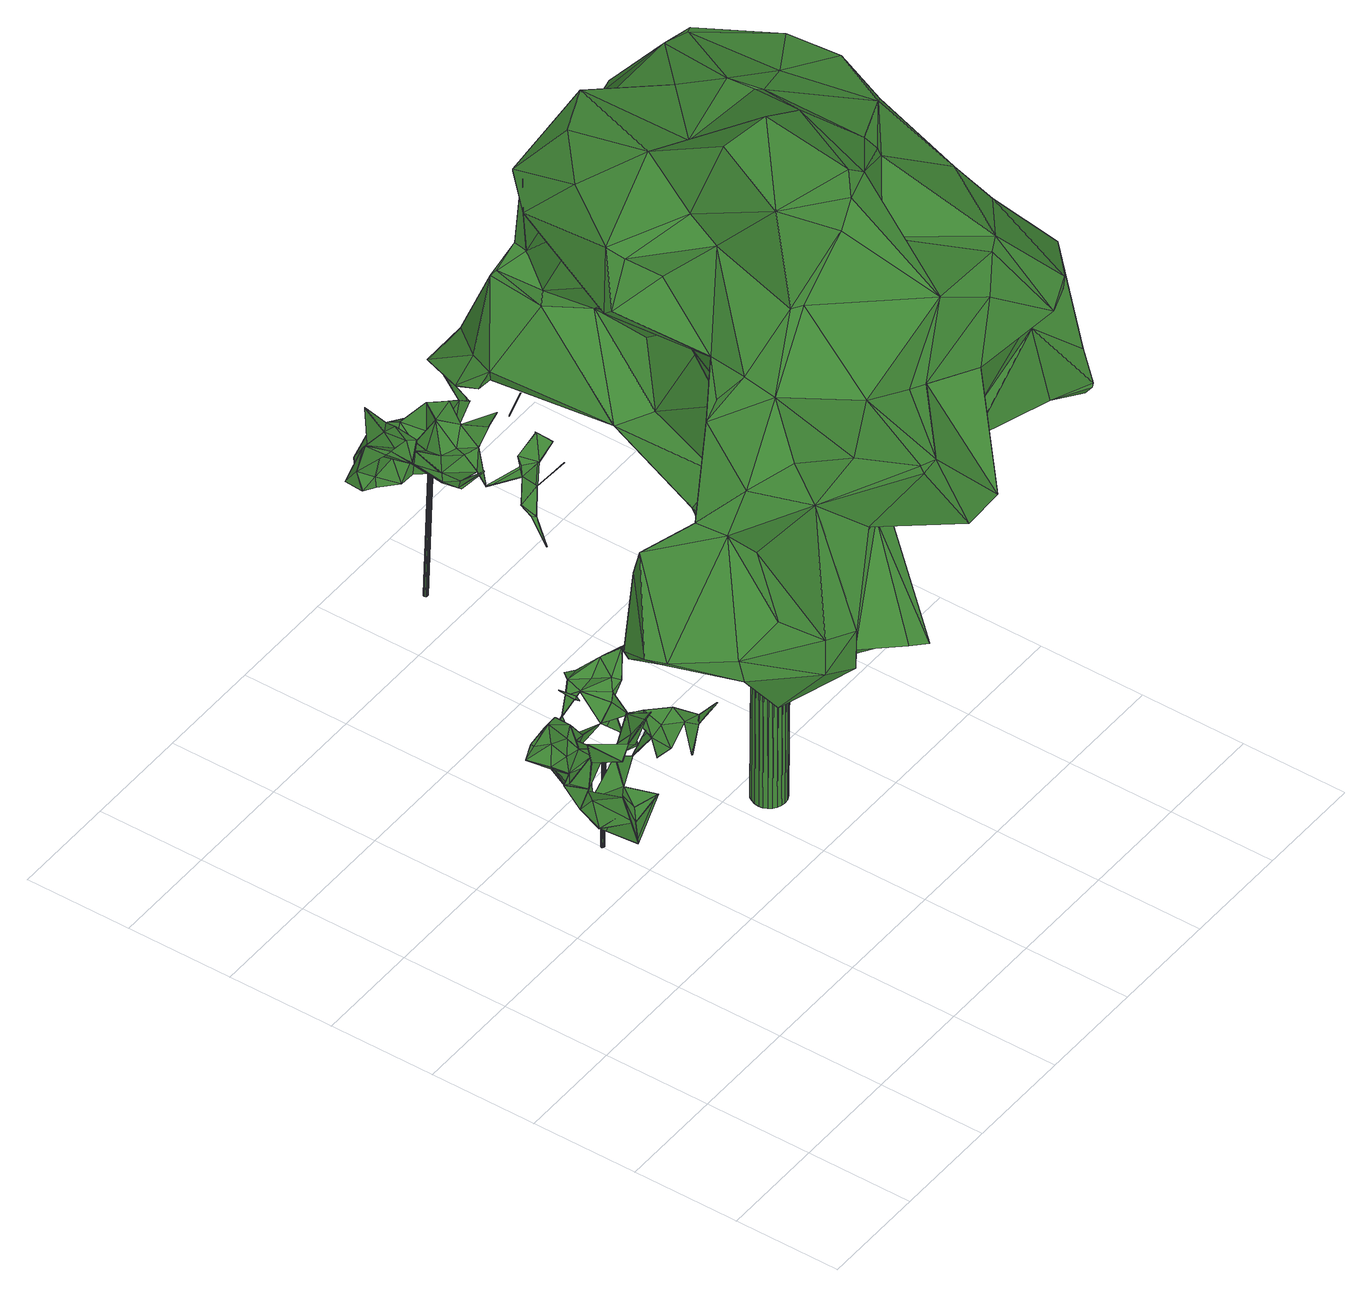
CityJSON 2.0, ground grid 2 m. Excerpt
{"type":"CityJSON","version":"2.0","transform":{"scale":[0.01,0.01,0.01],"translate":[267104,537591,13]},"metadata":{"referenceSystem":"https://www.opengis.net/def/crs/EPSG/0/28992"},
"CityObjects":{
"tree1":{"type":"SolitaryVegetationObject","attributes":{"gtid":545,"crown_width_m":3.16,"crown_median_z":15.58,"crown_r50_m":0.18,"crown_porosity":0.929,"trunk_H_m":1.99,"trunk_DBH_m":0.0574,"trunk_radius_m":0.0287,"trunk_base_height_m":13.59,"original_gtid":"616"},"geometry":[{"type":"MultiSurface","lod":"3","boundaries":[[[0,1,2]],[[3,4,5]],[[4,6,5]],[[7,8,9]],[[10,11,12]],[[13,14,15]],[[16,17,18]],[[19,20,21]],[[15,22,7]],[[23,24,25]],[[26,27,28]],[[29,30,31]],[[32,30,29]],[[33,34,28]],[[35,28,34]],[[35,36,37]],[[38,39,40]],[[39,41,40]],[[42,43,44]],[[37,28,35]],[[45,23,25]],[[32,29,31]],[[11,46,47]],[[48,49,50]],[[51,52,53]],[[54,22,14]],[[15,14,22]],[[55,22,56]],[[23,57,58]],[[34,57,23]],[[59,9,8]],[[59,32,9]],[[55,7,22]],[[5,6,60]],[[61,62,63]],[[64,65,66]],[[67,10,12]],[[38,68,39]],[[69,70,71]],[[42,44,72]],[[73,74,75]],[[76,77,69]],[[69,77,78]],[[79,80,81]],[[68,38,82]],[[72,49,42]],[[83,84,85]],[[75,40,41]],[[8,86,70]],[[82,87,68]],[[88,63,89]],[[90,91,92]],[[40,93,38]],[[94,95,96]],[[9,32,97]],[[98,42,99]],[[98,43,42]],[[16,18,100]],[[101,102,103]],[[101,93,102]],[[104,105,106]],[[107,104,106]],[[108,109,110]],[[2,1,111]],[[112,111,1]],[[113,114,115]],[[116,117,75]],[[95,118,119]],[[120,121,68]],[[122,123,124]],[[43,125,126]],[[85,126,83]],[[69,10,76]],[[3,127,128]],[[75,41,116]],[[91,90,66]],[[129,24,58]],[[90,80,130]],[[13,17,14]],[[85,131,110]],[[8,70,59]],[[132,53,133]],[[61,63,134]],[[39,68,41]],[[135,116,136]],[[41,136,116]],[[27,33,28]],[[42,137,138]],[[108,110,131]],[[139,140,141]],[[142,1,143]],[[144,145,146]],[[7,55,8]],[[94,147,95]],[[141,148,82]],[[105,149,106]],[[96,150,94]],[[83,151,40]],[[12,119,152]],[[100,153,16]],[[73,146,145]],[[146,73,154]],[[33,27,26]],[[96,155,150]],[[36,156,37]],[[68,121,41]],[[31,97,32]],[[31,30,97]],[[157,158,19]],[[110,126,85]],[[30,59,97]],[[32,59,30]],[[124,77,159]],[[13,77,124]],[[159,160,124]],[[11,10,161]],[[8,55,86]],[[45,156,36]],[[60,101,103]],[[76,10,67]],[[25,24,64]],[[41,121,136]],[[162,67,152]],[[163,164,165]],[[163,165,166]],[[110,109,43]],[[23,58,24]],[[167,133,53]],[[15,77,13]],[[133,168,169]],[[133,169,132]],[[19,170,20]],[[144,171,51]],[[94,40,151]],[[107,106,149]],[[148,141,140]],[[172,104,173]],[[166,124,123]],[[59,69,97]],[[144,19,158]],[[174,133,175]],[[26,34,33]],[[176,161,177]],[[54,161,71]],[[53,19,167]],[[141,82,139]],[[178,64,179]],[[139,5,140]],[[180,178,181]],[[12,164,163]],[[11,164,12]],[[182,183,52]],[[81,167,19]],[[184,185,117]],[[185,184,186]],[[187,188,11]],[[189,188,187]],[[11,188,164]],[[112,1,142]],[[144,51,53]],[[190,191,192]],[[191,190,108]],[[75,83,40]],[[44,190,72]],[[191,108,193]],[[186,94,194]],[[195,196,90]],[[90,196,113]],[[122,138,137]],[[128,4,3]],[[197,198,199]],[[200,83,75]],[[164,48,50]],[[147,94,151]],[[99,151,98]],[[147,151,99]],[[186,40,94]],[[64,66,90]],[[201,93,101]],[[38,93,128]],[[121,120,87]],[[200,84,83]],[[197,6,202]],[[166,176,177]],[[21,203,19]],[[42,118,99]],[[138,118,42]],[[99,118,147]],[[147,118,95]],[[56,86,55]],[[12,137,119]],[[12,163,137]],[[123,137,163]],[[144,183,171]],[[185,21,154]],[[45,57,28]],[[107,173,104]],[[107,172,173]],[[130,91,90]],[[192,72,190]],[[49,72,192]],[[73,145,74]],[[83,126,151]],[[164,50,204]],[[116,135,117]],[[184,117,135]],[[126,125,98]],[[171,183,182]],[[98,125,43]],[[205,204,192]],[[14,18,54]],[[14,153,18]],[[60,0,2]],[[129,58,143]],[[206,207,74]],[[128,208,4]],[[200,75,207]],[[74,207,75]],[[96,95,48]],[[96,48,164]],[[205,155,204]],[[7,78,15]],[[77,15,78]],[[9,78,7]],[[203,209,79]],[[168,174,169]],[[133,174,168]],[[81,80,115]],[[199,150,155]],[[114,175,167]],[[148,135,82]],[[200,207,84]],[[54,18,17]],[[199,155,205]],[[138,119,118]],[[93,103,128]],[[201,60,103]],[[93,201,103]],[[66,65,210]],[[181,142,180]],[[152,138,122]],[[78,9,69]],[[69,9,97]],[[53,170,19]],[[128,127,38]],[[59,70,69]],[[54,56,22]],[[16,14,17]],[[210,211,66]],[[129,66,211]],[[129,211,210]],[[161,17,177]],[[177,17,13]],[[161,54,17]],[[204,50,192]],[[49,192,50]],[[158,89,144]],[[158,88,89]],[[212,213,181]],[[213,212,112]],[[5,127,3]],[[5,139,127]],[[108,131,193]],[[194,198,186]],[[214,157,215]],[[47,176,65]],[[53,19,144]],[[10,71,161]],[[77,162,159]],[[76,162,77]],[[123,122,137]],[[140,135,148]],[[216,127,139]],[[216,38,127]],[[69,71,10]],[[86,217,70]],[[40,102,93]],[[2,5,60]],[[11,218,187]],[[184,135,140]],[[47,210,164]],[[65,64,24]],[[122,124,160]],[[146,52,183]],[[130,92,91]],[[184,4,186]],[[186,102,40]],[[184,202,4]],[[4,202,6]],[[204,155,96]],[[129,1,0]],[[21,209,203]],[[189,187,218]],[[188,189,218]],[[43,126,110]],[[151,126,98]],[[109,190,44]],[[108,190,109]],[[109,44,43]],[[81,19,203]],[[214,158,157]],[[158,214,88]],[[113,115,80]],[[65,165,164]],[[176,165,65]],[[64,178,25]],[[180,25,178]],[[11,164,218]],[[11,47,164]],[[76,67,162]],[[188,218,164]],[[195,90,92]],[[195,92,196]],[[196,92,215]],[[128,103,102]],[[196,215,174]],[[154,117,185]],[[4,208,186]],[[139,38,216]],[[79,81,203]],[[192,197,205]],[[191,197,192]],[[102,186,208]],[[102,208,128]],[[154,21,146]],[[219,202,140]],[[140,5,219]],[[75,154,73]],[[140,202,184]],[[101,220,201]],[[60,220,101]],[[6,220,60]],[[61,134,193]],[[221,6,219]],[[191,193,134]],[[197,199,6]],[[6,199,205]],[[191,134,197]],[[220,0,201]],[[0,60,201]],[[221,0,220]],[[221,220,6]],[[38,139,82]],[[219,6,130]],[[146,20,170]],[[146,170,52]],[[94,150,194]],[[194,150,199]],[[23,45,34]],[[35,34,45]],[[138,152,119]],[[182,51,171]],[[204,96,164]],[[49,48,42]],[[167,175,133]],[[88,214,130]],[[92,130,214]],[[178,179,181]],[[113,175,114]],[[197,63,88]],[[47,129,210]],[[209,185,197]],[[12,152,67]],[[152,122,160]],[[152,160,162]],[[159,162,160]],[[35,45,36]],[[221,129,0]],[[37,156,28]],[[156,45,28]],[[124,222,13]],[[100,18,153]],[[166,222,124]],[[143,1,129]],[[111,66,129]],[[111,91,66]],[[215,157,132]],[[53,132,157]],[[179,212,181]],[[172,107,149]],[[172,149,104]],[[105,104,149]],[[90,113,80]],[[111,179,90]],[[179,64,90]],[[90,91,111]],[[215,92,214]],[[221,111,129]],[[221,219,2]],[[221,2,111]],[[219,80,79]],[[130,80,219]],[[5,2,219]],[[166,123,163]],[[185,209,21]],[[166,165,176]],[[154,75,117]],[[209,202,79]],[[219,79,202]],[[205,197,6]],[[209,6,202]],[[209,88,6]],[[209,197,88]],[[130,6,88]],[[213,112,181]],[[181,112,142]],[[111,112,212]],[[111,212,179]],[[89,62,223]],[[196,174,113]],[[132,169,174]],[[132,174,215]],[[114,167,115]],[[81,115,167]],[[89,63,62]],[[129,47,24]],[[47,65,24]],[[61,223,62]],[[16,153,14]],[[13,222,177]],[[166,177,222]],[[61,206,223]],[[206,61,84]],[[199,198,194]],[[223,145,89]],[[144,89,145]],[[206,145,223]],[[206,74,145]],[[157,19,53]],[[47,46,176]],[[65,164,210]],[[161,46,11]],[[161,176,46]],[[180,57,25]],[[25,57,45]],[[53,52,170]],[[51,182,52]],[[21,20,146]],[[26,28,57]],[[26,57,34]],[[58,57,180]],[[136,121,87]],[[68,87,120]],[[134,63,197]],[[71,70,217]],[[86,56,217]],[[54,71,217]],[[54,217,56]],[[42,48,137]],[[119,137,95]],[[48,95,137]],[[174,175,113]],[[136,87,135]],[[135,87,82]],[[142,143,180]],[[180,143,58]],[[207,206,84]],[[146,183,144]],[[185,198,197]],[[185,186,198]],[[84,131,85]],[[61,131,84]],[[193,131,61]],[[224,225,226]],[[224,226,227]],[[227,226,228]],[[227,228,229]],[[226,225,230]],[[226,230,228]],[[228,230,231]],[[228,231,229]],[[230,225,232]],[[230,232,231]],[[231,232,233]],[[231,233,229]],[[233,232,234]],[[233,234,229]],[[232,225,235]],[[232,235,234]],[[234,235,236]],[[234,236,229]],[[235,225,237]],[[235,237,236]],[[237,225,238]],[[237,238,236]],[[236,238,239]],[[236,239,229]],[[238,225,240]],[[238,240,239]],[[239,240,241]],[[239,241,229]],[[240,225,242]],[[240,242,241]],[[241,242,243]],[[241,243,229]],[[243,242,244]],[[243,244,229]],[[242,225,245]],[[242,245,244]],[[245,225,246]],[[245,246,244]],[[244,246,247]],[[244,247,229]],[[246,225,248]],[[246,248,247]],[[247,248,249]],[[247,249,229]],[[249,248,250]],[[249,250,229]],[[248,225,251]],[[248,251,250]],[[250,251,252]],[[250,252,229]],[[252,251,253]],[[252,253,229]],[[251,225,254]],[[251,254,253]],[[253,254,255]],[[253,255,229]],[[254,225,256]],[[254,256,255]],[[256,225,257]],[[256,257,255]],[[255,257,258]],[[255,258,229]],[[258,257,259]],[[258,259,229]],[[257,225,260]],[[257,260,259]],[[259,260,261]],[[259,261,229]],[[260,225,224]],[[260,224,261]],[[261,224,227]],[[261,227,229]]]}]},
"tree2":{"type":"SolitaryVegetationObject","attributes":{"gtid":180,"crown_width_m":10.28,"crown_median_z":23.11,"crown_r50_m":0.421,"crown_porosity":0.895,"trunk_H_m":9.46,"trunk_DBH_m":0.626,"trunk_radius_m":0.313,"trunk_base_height_m":13.65,"original_gtid":"199"},"geometry":[{"type":"Solid","lod":"3","boundaries":[[[[262,263,264]],[[265,266,267]],[[268,269,270]],[[271,272,273]],[[274,275,276]],[[277,278,279]],[[280,279,278]],[[281,282,283]],[[284,285,286]],[[287,288,289]],[[273,290,291]],[[283,292,293]],[[294,295,296]],[[297,298,299]],[[297,299,300]],[[301,302,303]],[[304,305,306]],[[307,305,304]],[[262,264,308]],[[287,309,310]],[[311,312,313]],[[314,315,316]],[[317,318,319]],[[320,321,322]],[[323,324,325]],[[326,272,271]],[[269,327,270]],[[328,329,330]],[[310,331,332]],[[333,334,335]],[[325,324,336]],[[337,338,339]],[[340,341,330]],[[342,343,344]],[[345,346,347]],[[348,349,350]],[[337,339,351]],[[352,353,354]],[[355,354,353]],[[294,322,356]],[[321,356,322]],[[338,357,358]],[[359,360,361]],[[362,363,364]],[[333,365,366]],[[310,288,287]],[[268,367,368]],[[369,370,371]],[[372,373,374]],[[375,349,376]],[[377,374,373]],[[378,379,380]],[[338,358,336]],[[301,290,302]],[[381,377,373]],[[318,382,383]],[[318,383,384]],[[385,386,387]],[[388,324,323]],[[389,311,327]],[[378,303,379]],[[270,327,311]],[[390,391,392]],[[393,394,395]],[[396,397,398]],[[399,380,400]],[[385,401,277]],[[402,281,283]],[[349,348,403]],[[347,404,405]],[[406,407,408]],[[406,408,409]],[[336,339,338]],[[410,339,336]],[[288,310,307]],[[263,266,265]],[[411,264,412]],[[413,340,414]],[[415,416,387]],[[342,314,343]],[[316,343,314]],[[354,284,286]],[[417,418,415]],[[286,285,266]],[[419,286,266]],[[312,420,421]],[[265,399,412]],[[403,422,423]],[[291,290,301]],[[366,423,422]],[[365,423,366]],[[267,403,424]],[[398,397,282]],[[323,425,388]],[[267,424,265]],[[399,265,424]],[[277,401,328]],[[348,350,399]],[[399,350,380]],[[323,426,425]],[[427,426,323]],[[332,307,310]],[[428,309,287]],[[429,430,273]],[[379,273,430]],[[431,432,433]],[[434,435,378]],[[434,378,375]],[[389,327,436]],[[320,295,437]],[[346,345,402]],[[346,402,283]],[[438,332,331]],[[303,378,395]],[[269,368,439]],[[440,382,441]],[[371,431,428]],[[371,442,431]],[[443,439,368]],[[312,311,389]],[[444,445,446]],[[444,446,442]],[[303,394,447]],[[357,448,352]],[[449,371,370]],[[449,442,371]],[[385,277,386]],[[276,275,450]],[[276,450,451]],[[374,452,372]],[[366,453,454]],[[275,335,455]],[[386,279,417]],[[268,368,269]],[[447,456,457]],[[415,387,386]],[[386,417,415]],[[412,430,429]],[[399,430,412]],[[381,458,449]],[[329,328,401]],[[375,459,434]],[[357,352,358]],[[460,461,462]],[[353,352,448]],[[415,418,463]],[[464,325,336]],[[347,346,404]],[[382,465,466]],[[463,466,465]],[[367,467,468]],[[282,397,469]],[[405,461,347]],[[411,429,272]],[[434,459,435]],[[435,459,470]],[[471,427,325]],[[439,443,436]],[[439,436,269]],[[330,472,340]],[[427,323,325]],[[273,291,271]],[[291,473,271]],[[471,474,354]],[[475,421,454]],[[475,454,384]],[[476,299,292]],[[476,292,283]],[[477,366,454]],[[330,341,328]],[[418,466,463]],[[441,382,318]],[[322,294,296]],[[449,458,444]],[[478,444,458]],[[384,479,421]],[[362,421,479]],[[473,291,480]],[[481,337,351]],[[275,455,450]],[[376,276,459]],[[376,459,375]],[[414,340,300]],[[361,360,482]],[[400,430,399]],[[472,293,297]],[[366,477,333]],[[303,483,301]],[[369,299,469]],[[476,469,299]],[[371,299,369]],[[484,443,359]],[[359,485,450]],[[387,337,481]],[[317,285,284]],[[344,393,435]],[[460,486,281]],[[487,465,440]],[[316,315,393]],[[488,418,363]],[[400,380,379]],[[301,489,291]],[[489,483,291]],[[350,349,375]],[[380,350,375]],[[370,469,377]],[[451,470,276]],[[449,490,381]],[[344,470,342]],[[435,470,344]],[[413,278,341]],[[302,290,379]],[[478,482,360]],[[306,491,414]],[[280,414,491]],[[377,381,490]],[[373,458,381]],[[470,459,276]],[[353,440,441]],[[290,273,379]],[[492,440,353]],[[372,452,314]],[[292,298,293]],[[379,430,400]],[[375,378,380]],[[292,299,298]],[[457,377,396]],[[456,377,457]],[[436,443,484]],[[307,332,305]],[[374,315,452]],[[471,493,474]],[[493,471,464]],[[480,291,494]],[[386,277,279]],[[376,349,495]],[[426,427,496]],[[392,457,486]],[[449,370,490]],[[460,281,402]],[[303,395,394]],[[283,282,476]],[[409,497,496]],[[428,287,289]],[[326,271,473]],[[297,293,298]],[[428,433,309]],[[356,498,294]],[[499,498,356]],[[425,426,497]],[[425,497,500]],[[404,346,501]],[[409,499,502]],[[385,481,401]],[[481,385,387]],[[387,503,337]],[[328,341,277]],[[278,277,341]],[[329,401,481]],[[348,399,424]],[[348,424,403]],[[296,295,320]],[[302,379,303]],[[374,377,315]],[[504,437,473]],[[450,505,451]],[[506,465,507]],[[436,327,269]],[[342,470,451]],[[508,353,448]],[[443,368,468]],[[441,318,317]],[[509,498,499]],[[509,499,510]],[[274,276,495]],[[376,495,276]],[[274,365,275]],[[274,495,349]],[[504,480,511]],[[473,480,504]],[[485,361,450]],[[359,361,485]],[[512,509,407]],[[513,491,306]],[[369,469,370]],[[384,453,318]],[[300,299,371]],[[392,391,483]],[[274,514,365]],[[441,317,355]],[[357,503,507]],[[361,505,450]],[[272,429,273]],[[492,487,440]],[[343,393,344]],[[316,393,343]],[[496,497,426]],[[442,515,444]],[[442,449,515]],[[484,359,455]],[[356,321,329]],[[309,433,310]],[[493,464,516]],[[358,516,464]],[[403,285,517]],[[285,267,266]],[[267,285,403]],[[441,355,353]],[[308,266,263]],[[496,406,409]],[[281,398,282]],[[317,517,285]],[[488,363,479]],[[319,318,453]],[[464,471,325]],[[364,280,491]],[[367,268,518]],[[519,334,420]],[[519,420,389]],[[317,284,355]],[[444,478,360]],[[449,444,515]],[[367,520,513]],[[354,355,284]],[[319,453,521]],[[422,521,453]],[[265,412,263]],[[364,363,418]],[[308,264,512]],[[402,522,460]],[[345,522,402]],[[279,418,417]],[[455,335,334]],[[347,522,345]],[[451,505,342]],[[333,335,365]],[[523,473,437]],[[455,359,450]],[[342,372,314]],[[461,460,522]],[[461,522,347]],[[308,406,524]],[[481,351,502]],[[281,486,398]],[[340,413,341]],[[513,467,367]],[[367,468,368]],[[473,523,326]],[[443,468,445]],[[354,286,419]],[[354,419,524]],[[393,315,456]],[[364,525,362]],[[366,422,453]],[[407,308,512]],[[403,514,349]],[[437,295,523]],[[444,360,526]],[[527,479,384]],[[349,514,274]],[[365,514,423]],[[472,528,529]],[[520,518,525]],[[367,518,520]],[[469,476,282]],[[357,530,448]],[[497,409,502]],[[507,530,357]],[[463,465,531]],[[331,433,438]],[[524,471,354]],[[340,297,300]],[[392,460,390]],[[466,527,383]],[[431,446,532]],[[413,280,278]],[[396,377,397]],[[326,264,272]],[[411,272,264]],[[478,458,373]],[[508,448,530]],[[306,467,513]],[[392,486,460]],[[429,411,412]],[[457,398,486]],[[492,508,487]],[[421,533,312]],[[443,526,360]],[[445,526,443]],[[509,523,295]],[[509,295,294]],[[301,483,489]],[[428,534,371]],[[289,534,428]],[[275,365,335]],[[304,306,414]],[[387,416,507]],[[466,488,527]],[[418,488,466]],[[432,431,535]],[[431,532,535]],[[326,509,512]],[[523,509,326]],[[509,536,407]],[[407,536,408]],[[531,465,506]],[[431,442,446]],[[531,506,415]],[[416,415,506]],[[416,506,507]],[[445,468,446]],[[468,467,446]],[[447,457,537]],[[392,537,457]],[[360,359,443]],[[329,499,356]],[[403,423,514]],[[444,526,445]],[[527,488,479]],[[475,384,421]],[[333,477,334]],[[421,334,477]],[[334,484,455]],[[538,364,539]],[[538,539,279]],[[304,540,307]],[[456,394,393]],[[456,447,394]],[[403,521,422]],[[317,319,521]],[[517,317,521]],[[517,521,403]],[[382,466,383]],[[404,541,405]],[[338,503,357]],[[312,389,420]],[[383,527,384]],[[393,395,435]],[[324,388,410]],[[500,410,425]],[[509,294,498]],[[412,264,263]],[[330,528,472]],[[382,440,465]],[[314,452,315]],[[511,390,462]],[[460,462,390]],[[291,391,494]],[[480,494,391]],[[321,320,462]],[[446,535,532]],[[338,337,503]],[[504,320,437]],[[511,320,504]],[[462,320,511]],[[472,297,340]],[[432,438,433]],[[431,433,428]],[[310,433,331]],[[421,420,334]],[[263,262,308]],[[542,270,533]],[[507,503,387]],[[457,396,398]],[[418,279,539]],[[418,539,364]],[[484,334,519]],[[484,519,436]],[[436,519,389]],[[435,395,378]],[[377,469,397]],[[490,370,377]],[[377,456,315]],[[321,330,329]],[[329,481,499]],[[481,502,499]],[[480,391,511]],[[351,500,502]],[[479,363,362]],[[500,497,502]],[[427,406,496]],[[407,406,308]],[[446,467,305]],[[446,305,332]],[[306,305,467]],[[471,406,427]],[[471,524,406]],[[531,415,463]],[[483,391,291]],[[511,391,390]],[[537,392,483]],[[537,483,447]],[[336,324,410]],[[425,410,388]],[[528,330,543]],[[413,414,280]],[[307,540,288]],[[447,483,303]],[[289,288,540]],[[304,289,540]],[[304,300,289]],[[414,300,304]],[[491,520,364]],[[491,513,520]],[[283,501,346]],[[544,404,501]],[[364,520,525]],[[312,533,313]],[[421,362,533]],[[542,533,362]],[[311,313,533]],[[482,505,361]],[[342,505,372]],[[482,373,372]],[[482,478,373]],[[482,372,505]],[[409,408,499]],[[446,332,535]],[[438,535,332]],[[308,524,266]],[[419,266,524]],[[512,264,326]],[[300,534,289]],[[371,534,300]],[[311,533,270]],[[492,353,508]],[[280,364,538]],[[487,508,530]],[[322,545,320]],[[296,320,545]],[[296,545,322]],[[405,541,461]],[[432,535,438]],[[280,538,279]],[[474,516,354]],[[493,516,474]],[[354,516,352]],[[499,536,510]],[[408,536,499]],[[509,510,536]],[[321,543,330]],[[529,528,543]],[[529,543,541]],[[541,543,461]],[[462,461,543]],[[462,543,321]],[[546,547,548]],[[546,549,547]],[[547,549,548]],[[546,548,549]],[[525,270,542]],[[525,542,362]],[[507,465,530]],[[487,530,465]],[[384,454,453]],[[477,454,421]],[[404,544,541]],[[270,518,268]],[[525,518,270]],[[336,358,464]],[[351,339,500]],[[410,500,339]],[[358,352,516]],[[541,544,529]],[[472,529,544]],[[293,472,544]],[[293,501,283]],[[544,501,293]],[[550,551,552]],[[550,552,553]],[[553,552,554]],[[553,554,555]],[[552,551,556]],[[552,556,554]],[[554,556,557]],[[554,557,555]],[[556,551,558]],[[556,558,557]],[[557,558,559]],[[557,559,555]],[[558,551,560]],[[558,560,559]],[[559,560,561]],[[559,561,555]],[[560,551,562]],[[560,562,561]],[[561,562,563]],[[561,563,555]],[[562,551,564]],[[562,564,563]],[[563,564,565]],[[563,565,555]],[[564,551,566]],[[564,566,565]],[[565,566,567]],[[565,567,555]],[[566,551,568]],[[566,568,567]],[[567,568,569]],[[567,569,555]],[[568,551,570]],[[568,570,569]],[[569,570,571]],[[569,571,555]],[[570,551,572]],[[570,572,571]],[[571,572,573]],[[571,573,555]],[[572,551,574]],[[572,574,573]],[[573,574,575]],[[573,575,555]],[[574,551,576]],[[574,576,575]],[[575,576,577]],[[575,577,555]],[[576,551,578]],[[576,578,577]],[[577,578,579]],[[577,579,555]],[[578,551,580]],[[578,580,579]],[[579,580,581]],[[579,581,555]],[[580,551,582]],[[580,582,581]],[[581,582,583]],[[581,583,555]],[[582,551,584]],[[582,584,583]],[[583,584,585]],[[583,585,555]],[[584,551,586]],[[584,586,585]],[[585,586,587]],[[585,587,555]],[[586,551,588]],[[586,588,587]],[[587,588,589]],[[587,589,555]],[[588,551,590]],[[588,590,589]],[[589,590,591]],[[589,591,555]],[[590,551,592]],[[590,592,591]],[[591,592,593]],[[591,593,555]],[[592,551,594]],[[592,594,593]],[[593,594,595]],[[593,595,555]],[[594,551,596]],[[594,596,595]],[[595,596,597]],[[595,597,555]],[[596,551,598]],[[596,598,597]],[[597,598,599]],[[597,599,555]],[[598,551,550]],[[598,550,599]],[[599,550,553]],[[599,553,555]]]]}]},
"tree3":{"type":"SolitaryVegetationObject","attributes":{"gtid":546,"crown_width_m":3.13,"crown_median_z":16.38,"crown_r50_m":0.164,"crown_porosity":0.938,"trunk_H_m":3.1,"trunk_DBH_m":0.0775,"trunk_radius_m":0.0388,"trunk_base_height_m":13.28,"original_gtid":"617"},"geometry":[{"type":"Solid","lod":"3","boundaries":[[[[600,601,602]],[[603,604,605]],[[606,607,608]],[[609,610,611]],[[611,612,609]],[[613,614,615]],[[616,617,618]],[[619,606,608]],[[620,621,622]],[[623,624,625]],[[619,625,624]],[[626,627,621]],[[628,629,624]],[[630,631,632]],[[633,631,630]],[[634,635,604]],[[628,624,636]],[[620,622,627]],[[621,627,622]],[[637,638,605]],[[639,640,641]],[[642,643,644]],[[605,604,635]],[[645,646,618]],[[647,631,633]],[[600,602,603]],[[602,634,604]],[[648,649,650]],[[651,652,616]],[[603,602,604]],[[653,605,638]],[[654,642,644]],[[616,612,611]],[[651,616,611]],[[634,655,635]],[[629,607,606]],[[629,656,607]],[[654,657,658]],[[605,635,637]],[[639,637,635]],[[653,659,605]],[[605,659,603]],[[660,652,651]],[[661,620,622]],[[613,662,663]],[[613,663,614]],[[653,638,664]],[[617,665,645]],[[618,617,645]],[[666,667,668]],[[669,641,640]],[[616,670,612]],[[671,661,622]],[[672,673,648]],[[674,643,647]],[[612,670,609]],[[670,616,609]],[[659,653,664]],[[675,676,677]],[[678,679,680]],[[654,644,657]],[[644,658,657]],[[648,650,681]],[[682,683,684]],[[685,686,687]],[[681,688,689]],[[690,681,689]],[[615,614,691]],[[666,668,692]],[[620,671,622]],[[671,620,661]],[[693,626,621]],[[673,672,687]],[[630,644,643]],[[621,620,683]],[[636,662,628]],[[673,687,686]],[[694,695,696]],[[697,625,698]],[[620,627,642]],[[626,642,627]],[[626,643,642]],[[699,700,611]],[[701,663,702]],[[645,635,655]],[[662,613,628]],[[703,633,704]],[[620,642,684]],[[680,705,706]],[[707,675,708]],[[684,642,654]],[[677,708,675]],[[676,709,677]],[[663,710,691]],[[628,613,711]],[[656,613,600]],[[712,640,617]],[[713,714,715]],[[662,716,702]],[[626,693,683]],[[694,714,697]],[[717,718,719]],[[706,715,680]],[[714,680,715]],[[645,720,646]],[[709,676,721]],[[709,721,669]],[[721,641,669]],[[722,712,723]],[[697,714,713]],[[696,695,643]],[[651,705,680]],[[680,660,651]],[[611,700,648]],[[724,725,726]],[[724,726,713]],[[601,710,634]],[[727,728,666]],[[667,728,727]],[[728,667,666]],[[617,652,723]],[[709,669,694]],[[680,679,660]],[[717,729,710]],[[608,607,664]],[[682,630,632]],[[719,729,717]],[[730,731,732]],[[719,655,729]],[[720,699,646]],[[633,630,704]],[[658,684,654]],[[660,679,695]],[[616,652,617]],[[611,610,699]],[[733,703,734]],[[733,735,703]],[[701,718,717]],[[687,718,701]],[[618,699,610]],[[611,736,737]],[[710,655,634]],[[645,655,719]],[[720,645,719]],[[725,636,624]],[[673,686,706]],[[727,692,668]],[[692,727,666]],[[685,715,706]],[[725,624,623]],[[635,645,639]],[[723,652,660]],[[618,646,699]],[[727,668,667]],[[617,723,712]],[[682,644,630]],[[610,616,618]],[[610,609,616]],[[738,739,740]],[[676,623,721]],[[669,640,712]],[[673,688,648]],[[601,613,615]],[[601,600,613]],[[647,633,674]],[[714,694,678]],[[620,684,683]],[[741,650,649]],[[621,683,693]],[[703,674,633]],[[716,662,724]],[[710,729,655]],[[735,630,674]],[[674,703,735]],[[735,733,630]],[[619,624,606]],[[625,675,698]],[[699,720,718]],[[699,718,672]],[[611,737,651]],[[601,615,710]],[[634,602,601]],[[659,664,603]],[[607,656,664]],[[600,664,656]],[[600,603,664]],[[708,742,707]],[[629,628,711]],[[684,658,644]],[[656,711,613]],[[648,681,690]],[[688,690,689]],[[631,682,632]],[[647,682,631]],[[629,711,656]],[[740,743,738]],[[740,739,743]],[[738,743,739]],[[680,714,678]],[[688,611,690]],[[611,648,690]],[[660,694,722]],[[608,744,619]],[[722,694,669]],[[606,624,629]],[[675,625,676]],[[676,625,619]],[[672,718,687]],[[649,745,741]],[[741,745,650]],[[651,746,705]],[[651,737,746]],[[674,630,643]],[[647,643,695]],[[647,695,679]],[[637,726,747]],[[645,665,639]],[[648,688,745]],[[747,638,637]],[[721,697,726]],[[726,697,713]],[[685,748,716]],[[702,716,748]],[[619,623,676]],[[681,745,688]],[[681,650,745]],[[669,712,722]],[[679,678,694]],[[694,696,679]],[[643,679,696]],[[679,643,682]],[[647,679,682]],[[713,715,685]],[[706,737,673]],[[746,737,706]],[[734,704,733]],[[703,704,734]],[[660,695,694]],[[723,660,722]],[[702,748,701]],[[664,744,608]],[[744,747,619]],[[619,747,623]],[[685,706,686]],[[749,731,705]],[[706,705,731]],[[675,742,698]],[[675,707,742]],[[648,700,672]],[[699,672,700]],[[662,636,724]],[[701,717,663]],[[663,717,710]],[[662,702,663]],[[617,640,665]],[[639,665,640]],[[682,684,644]],[[713,685,716]],[[730,705,746]],[[730,749,705]],[[639,641,726]],[[733,704,630]],[[713,716,724]],[[724,636,725]],[[725,747,726]],[[623,625,697]],[[721,623,697]],[[708,677,750]],[[694,750,709]],[[694,697,750]],[[698,750,697]],[[725,623,747]],[[742,708,750]],[[677,709,750]],[[742,750,698]],[[673,737,736]],[[673,736,688]],[[688,736,611]],[[730,746,731]],[[721,726,641]],[[664,638,744]],[[639,726,637]],[[744,638,747]],[[648,745,649]],[[748,685,751]],[[748,751,701]],[[701,751,687]],[[685,687,751]],[[719,718,720]],[[706,731,746]],[[626,683,643]],[[643,683,682]],[[663,691,614]],[[710,615,691]],[[732,749,730]],[[749,732,731]],[[752,753,754]],[[752,754,755]],[[755,754,756]],[[755,756,757]],[[754,753,758]],[[754,758,756]],[[756,758,759]],[[756,759,757]],[[758,753,760]],[[758,760,759]],[[759,760,761]],[[759,761,757]],[[760,753,762]],[[760,762,761]],[[761,762,763]],[[761,763,757]],[[762,753,764]],[[762,764,763]],[[763,764,765]],[[763,765,757]],[[764,753,766]],[[764,766,765]],[[765,766,767]],[[765,767,757]],[[766,753,768]],[[766,768,767]],[[767,768,769]],[[767,769,757]],[[768,753,770]],[[768,770,769]],[[769,770,771]],[[769,771,757]],[[770,753,772]],[[770,772,771]],[[771,772,773]],[[771,773,757]],[[772,753,774]],[[772,774,773]],[[773,774,775]],[[773,775,757]],[[774,753,776]],[[774,776,775]],[[775,776,777]],[[775,777,757]],[[776,753,778]],[[776,778,777]],[[777,778,779]],[[777,779,757]],[[778,753,780]],[[778,780,779]],[[779,780,781]],[[779,781,757]],[[780,753,782]],[[780,782,781]],[[781,782,783]],[[781,783,757]],[[782,753,784]],[[782,784,783]],[[783,784,785]],[[783,785,757]],[[784,753,786]],[[784,786,785]],[[785,786,787]],[[785,787,757]],[[786,753,788]],[[786,788,787]],[[787,788,789]],[[787,789,757]],[[788,753,790]],[[788,790,789]],[[789,790,791]],[[789,791,757]],[[790,753,792]],[[790,792,791]],[[791,792,793]],[[791,793,757]],[[792,753,794]],[[792,794,793]],[[793,794,795]],[[793,795,757]],[[794,753,796]],[[794,796,795]],[[795,796,797]],[[795,797,757]],[[796,753,798]],[[796,798,797]],[[797,798,799]],[[797,799,757]],[[798,753,800]],[[798,800,799]],[[799,800,801]],[[799,801,757]],[[800,753,752]],[[800,752,801]],[[801,752,755]],[[801,755,757]]]]}]}
},
"vertices":[
[435,660,219],[452,633,259],[435,659,219],[350,595,205],[332,663,206],[356,620,231],[389,661,252],[595,812,240],[596,811,240],[576,822,218],[512,787,257],[494,742,248],[470,787,265],[533,793,291],[556,767,309],[548,797,282],[560,745,344],[555,766,309],[561,745,343],[338,605,330],[314,593,331],[330,638,316],[601,785,276],[528,646,262],[483,668,257],[528,646,264],[524,606,184],[525,605,184],[556,615,222],[580,838,160],[579,838,161],[580,839,161],[581,838,161],[525,606,183],[556,617,222],[573,626,223],[591,603,250],[590,602,250],[407,588,193],[335,581,190],[310,635,166],[310,635,167],[385,791,227],[328,784,258],[358,778,274],[573,626,225],[495,742,249],[485,702,250],[415,767,222],[382,773,282],[407,738,244],[280,636,372],[314,594,332],[339,599,348],[556,766,309],[615,795,251],[602,784,276],[523,620,249],[497,641,227],[576,820,218],[425,673,197],[305,691,261],[324,663,281],[330,665,293],[477,668,284],[484,702,251],[477,668,283],[510,797,262],[287,542,200],[538,815,249],[595,810,240],[548,796,281],[381,774,282],[279,634,276],[269,676,269],[272,646,231],[514,826,258],[514,827,259],[538,816,250],[384,641,293],[385,641,294],[376,606,314],[335,581,191],[314,725,243],[305,691,259],[307,729,252],[614,795,251],[288,543,201],[351,659,297],[318,654,313],[436,664,310],[436,665,310],[395,643,350],[385,679,163],[381,774,189],[421,797,197],[407,751,202],[575,821,218],[361,788,208],[389,809,184],[561,745,345],[385,679,165],[384,679,164],[385,678,164],[373,726,360],[368,757,361],[367,756,361],[368,724,357],[337,750,270],[326,775,260],[296,771,255],[452,633,260],[420,600,258],[397,639,346],[372,616,336],[377,606,315],[314,652,216],[296,648,252],[421,798,198],[443,804,222],[287,542,201],[287,543,201],[451,803,264],[451,802,264],[475,816,273],[328,783,257],[296,771,254],[407,589,194],[311,635,167],[474,660,248],[384,642,294],[307,729,253],[377,593,377],[377,591,377],[339,697,285],[329,603,238],[334,581,191],[443,804,223],[443,805,223],[407,588,195],[356,620,233],[350,595,206],[459,601,249],[495,641,227],[292,638,323],[280,634,276],[291,637,323],[389,808,183],[330,603,240],[368,756,360],[405,751,202],[361,787,207],[475,816,271],[561,746,344],[281,634,276],[406,737,244],[590,604,250],[371,617,336],[330,638,318],[499,840,258],[475,817,272],[529,748,268],[499,839,257],[470,787,266],[454,735,236],[493,742,249],[470,787,267],[363,602,328],[389,589,386],[389,590,386],[314,592,332],[279,637,372],[376,721,350],[369,723,357],[389,589,385],[378,592,377],[501,745,264],[519,760,275],[489,641,257],[452,633,261],[523,619,250],[459,600,250],[279,635,372],[279,636,371],[318,654,218],[324,663,280],[321,677,218],[498,724,189],[498,725,189],[498,724,188],[362,772,282],[343,722,293],[372,737,292],[329,713,268],[315,725,244],[396,640,346],[396,642,350],[340,697,285],[330,713,267],[369,724,266],[280,673,264],[425,675,197],[388,661,252],[365,639,304],[407,737,244],[370,724,267],[270,676,270],[270,677,269],[330,663,206],[350,659,296],[483,702,250],[481,668,257],[420,600,259],[420,599,259],[365,640,304],[395,642,350],[408,588,194],[601,784,275],[497,724,189],[390,661,252],[425,674,197],[435,660,220],[506,791,266],[280,673,266],[378,675,59],[375,675,59],[378,676,59],[396,685,257],[395,686,257],[393,685,258],[377,677,59],[395,687,257],[376,678,59],[394,687,258],[393,688,258],[375,678,59],[392,688,258],[374,678,59],[373,678,59],[391,687,258],[373,677,59],[390,687,258],[372,676,59],[390,686,258],[390,685,258],[372,675,59],[372,674,59],[390,684,258],[373,673,59],[390,683,258],[391,683,258],[374,672,59],[391,682,258],[392,682,258],[375,672,59],[393,682,258],[376,672,59],[377,673,59],[394,682,258],[395,683,258],[378,674,59],[395,684,258],
[278,380,1259],[313,350,1297],[329,429,1288],[391,315,1406],[311,288,1287],[412,304,1404],[1017,362,803],[1059,329,841],[974,304,809],[284,607,1321],[280,589,1338],[303,618,1444],[733,381,1451],[867,333,1354],[851,471,1434],[556,484,657],[608,525,718],[587,379,769],[705,525,758],[502,976,975],[661,1005,1041],[543,1012,893],[365,40,1230],[410,179,1265],[280,110,1273],[848,898,670],[774,729,675],[808,824,726],[369,726,1475],[348,813,1382],[585,1000,891],[575,969,891],[433,481,1077],[462,596,1190],[537,564,1136],[650,867,949],[612,961,907],[739,1002,978],[789,802,901],[397,869,1412],[442,793,1504],[515,820,1522],[859,760,768],[926,713,697],[926,595,841],[792,712,675],[244,377,1236],[915,925,679],[962,809,598],[977,153,875],[963,127,921],[961,127,913],[858,866,1359],[743,926,1318],[807,822,1433],[397,32,1224],[526,3,1068],[523,141,1237],[484,770,1097],[409,677,947],[471,640,952],[10,332,918],[22,309,910],[24,296,917],[332,431,1284],[1053,230,886],[512,588,775],[404,519,856],[442,672,926],[1025,833,600],[956,714,653],[853,104,1246],[1003,226,1146],[891,274,1297],[82,186,893],[199,202,818],[136,157,812],[162,323,857],[625,724,914],[533,592,778],[887,680,1444],[813,816,1440],[798,809,1445],[384,1028,923],[385,1026,921],[352,950,932],[529,294,1557],[601,320,1546],[566,326,1574],[227,335,836],[180,34,1011],[307,101,1108],[218,143,1198],[370,36,1212],[432,486,925],[201,51,906],[153,77,913],[961,526,1195],[1014,661,1164],[954,611,1204],[773,226,890],[755,322,923],[747,344,902],[757,172,1369],[778,72,1244],[1011,463,815],[1046,419,820],[854,982,994],[864,969,999],[904,950,917],[860,786,1319],[851,730,1240],[772,827,1274],[640,475,1569],[731,413,1475],[777,854,1119],[528,615,1512],[432,626,1553],[526,461,1647],[878,846,1044],[506,82,1023],[526,125,1018],[671,141,1087],[434,363,676],[461,333,692],[332,192,752],[35,380,875],[1027,196,917],[414,912,1156],[455,883,1184],[457,908,1187],[750,822,1449],[605,821,1450],[652,731,1480],[692,871,1073],[714,940,1068],[584,903,1068],[391,345,1602],[430,475,1645],[433,485,784],[455,1013,948],[558,139,1402],[354,949,929],[357,907,944],[137,322,1125],[308,380,1189],[212,291,1104],[191,392,994],[78,370,865],[351,539,1388],[393,463,1463],[626,556,799],[746,659,917],[444,135,769],[410,121,769],[524,283,803],[534,251,898],[259,213,1222],[980,159,965],[874,185,1075],[654,110,1346],[721,153,1371],[493,288,1514],[45,397,875],[113,427,979],[84,394,1062],[901,936,700],[312,585,1430],[396,517,1502],[989,880,863],[998,841,668],[955,898,681],[711,615,1488],[701,662,1494],[964,375,973],[434,631,1215],[1027,834,603],[1054,386,844],[472,67,1040],[468,18,1040],[994,865,906],[1005,501,1006],[982,785,985],[1047,636,860],[1008,679,822],[554,878,1422],[222,101,975],[933,861,1005],[913,513,1372],[910,587,1428],[843,866,1344],[620,104,1221],[771,114,1209],[928,421,1242],[722,924,1311],[622,839,1260],[909,785,1034],[718,602,1489],[409,922,1144],[366,892,982],[429,835,1109],[507,203,935],[82,197,931],[472,204,949],[512,185,971],[995,540,823],[1026,549,832],[726,1000,1052],[796,627,1459],[153,269,1113],[517,804,987],[327,648,1280],[193,241,1063],[759,148,1192],[678,1017,1017],[843,100,1230],[988,679,1178],[722,309,1034],[408,735,1353],[282,337,818],[968,659,1197],[425,869,1404],[971,398,1112],[919,556,1219],[483,905,1170],[438,206,992],[608,343,1001],[398,869,1408],[882,897,1014],[837,515,856],[329,200,1062],[152,169,980],[476,806,1367],[730,386,1466],[151,418,1005],[132,419,946],[420,428,1098],[293,327,939],[85,399,869],[431,984,934],[238,349,847],[175,166,816],[477,666,1210],[875,634,1278],[409,95,777],[352,160,776],[227,124,978],[404,426,1119],[334,283,968],[432,834,1141],[285,397,1220],[944,524,840],[634,309,1386],[981,814,972],[157,79,984],[495,155,1239],[999,366,812],[923,245,1003],[896,482,862],[520,140,1240],[385,938,980],[426,604,1237],[188,258,1191],[950,338,845],[945,597,1031],[614,192,1090],[440,681,942],[478,822,1002],[246,180,896],[425,65,786],[954,805,704],[917,179,890],[851,821,755],[981,812,683],[315,243,1032],[471,852,1402],[638,507,905],[620,397,936],[777,727,688],[378,899,952],[909,217,894],[411,680,944],[455,929,955],[553,716,1012],[687,678,939],[756,798,1118],[751,632,947],[798,790,909],[656,526,66],[625,525,65],[655,534,66],[636,504,1012],[634,512,1012],[604,503,1012],[652,541,66],[631,520,1012],[647,548,66],[626,526,1012],[640,553,66],[619,531,1012],[632,555,66],[612,534,1012],[624,556,66],[604,535,1012],[616,555,65],[596,533,1012],[609,552,65],[588,530,1012],[602,547,65],[582,525,1012],[598,540,65],[577,519,1011],[595,532,64],[574,511,1011],[594,524,64],[573,503,1011],[595,516,64],[574,495,1011],[598,509,64],[578,487,1010],[603,502,64],[583,481,1010],[610,498,64],[589,476,1010],[618,495,64],[597,473,1011],[626,494,64],[605,472,1011],[634,495,64],[613,473,1011],[641,498,65],[621,477,1011],[648,503,65],[627,482,1012],[653,510,65],[632,488,1012],[655,518,65],[635,496,1012],
[653,1349,361],[675,1355,351],[648,1360,317],[603,1347,327],[648,1359,316],[629,1304,317],[620,1268,421],[607,1310,421],[616,1275,413],[829,1277,258],[817,1286,296],[818,1286,296],[829,1276,258],[679,1324,390],[704,1381,395],[704,1381,394],[786,1271,297],[760,1262,322],[786,1272,297],[639,1241,395],[748,1072,288],[744,1080,288],[734,1043,249],[640,1241,394],[640,1241,396],[667,1200,356],[749,1104,296],[745,1080,287],[670,1274,405],[620,1268,422],[844,1136,303],[815,1158,326],[811,1148,313],[815,1158,324],[669,1377,314],[661,1327,313],[682,1262,404],[659,1275,318],[630,1307,338],[690,1276,315],[728,1263,334],[702,1224,337],[787,1099,311],[795,1135,306],[788,1099,312],[739,1308,327],[773,1320,320],[811,1148,312],[854,1302,342],[878,1352,360],[877,1352,359],[818,1229,326],[794,1254,331],[594,1305,335],[829,1076,343],[712,1363,331],[608,1310,421],[830,1077,343],[830,1076,343],[593,1306,335],[773,1205,349],[735,1042,249],[698,1316,393],[714,1346,373],[603,1324,361],[732,1284,325],[902,1237,305],[902,1237,307],[931,1236,335],[702,1223,337],[829,1276,257],[735,1043,248],[811,1324,357],[815,1293,373],[844,1136,301],[659,1164,368],[666,1200,355],[665,1161,363],[736,1181,338],[753,1176,296],[773,1205,350],[884,1303,317],[795,1135,308],[749,1104,297],[787,1099,312],[759,1280,381],[760,1280,381],[776,1311,390],[854,1301,342],[885,1302,317],[884,1302,317],[705,1381,394],[932,1235,335],[748,1104,297],[735,1181,338],[753,1177,296],[753,1176,295],[685,1215,355],[682,1176,360],[801,1316,323],[820,1299,338],[748,1343,351],[721,1330,341],[877,1167,326],[877,1166,327],[831,1227,340],[787,1250,366],[696,1139,391],[696,1139,389],[682,1176,358],[712,1375,347],[650,1283,399],[742,1248,338],[721,1242,351],[744,1213,351],[753,1234,348],[729,1277,338],[750,1364,339],[777,1340,343],[762,1365,329],[779,1337,312],[685,1215,353],[744,1213,349],[753,1234,346],[696,1275,364],[682,1262,402],[695,1274,364],[930,1235,335],[902,1237,306],[750,1364,338],[832,1210,380],[831,1211,380],[831,1210,381],[891,1142,309],[877,1168,327],[890,1142,308],[820,1297,338],[795,1255,331],[877,1356,272],[877,1355,273],[878,1355,272],[878,1352,359],[696,1140,390],[877,1355,272],[626,1294,394],[878,1351,359],[832,1227,340],[654,1290,371],[739,1308,329],[831,1210,380],[683,1176,359],[770,1306,335],[729,1275,28],[725,1275,28],[729,1276,28],[737,1270,338],[737,1271,338],[733,1270,338],[728,1277,28],[736,1272,338],[728,1278,28],[736,1273,338],[727,1278,28],[735,1273,338],[726,1279,28],[734,1274,338],[725,1279,28],[733,1274,338],[724,1279,28],[732,1274,338],[723,1278,28],[731,1273,338],[722,1278,28],[730,1273,338],[722,1277,28],[730,1272,338],[721,1276,28],[729,1271,338],[721,1275,28],[729,1270,338],[721,1274,28],[729,1269,338],[722,1273,28],[730,1268,338],[722,1272,28],[730,1267,338],[723,1272,28],[731,1267,338],[724,1271,28],[732,1266,338],[725,1271,28],[733,1266,338],[726,1271,28],[734,1266,338],[727,1272,28],[735,1267,338],[728,1272,28],[736,1267,338],[728,1273,28],[736,1268,338],[729,1274,28],[737,1269,338]
]}
